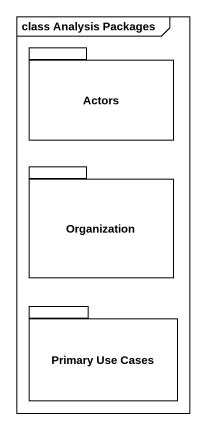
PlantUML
@startuml
mainframe class Analysis Packages
package Actors {
}
package Organization {
}
package "Primary Use Cases" as Primary_Use_Cases {
}
@enduml
